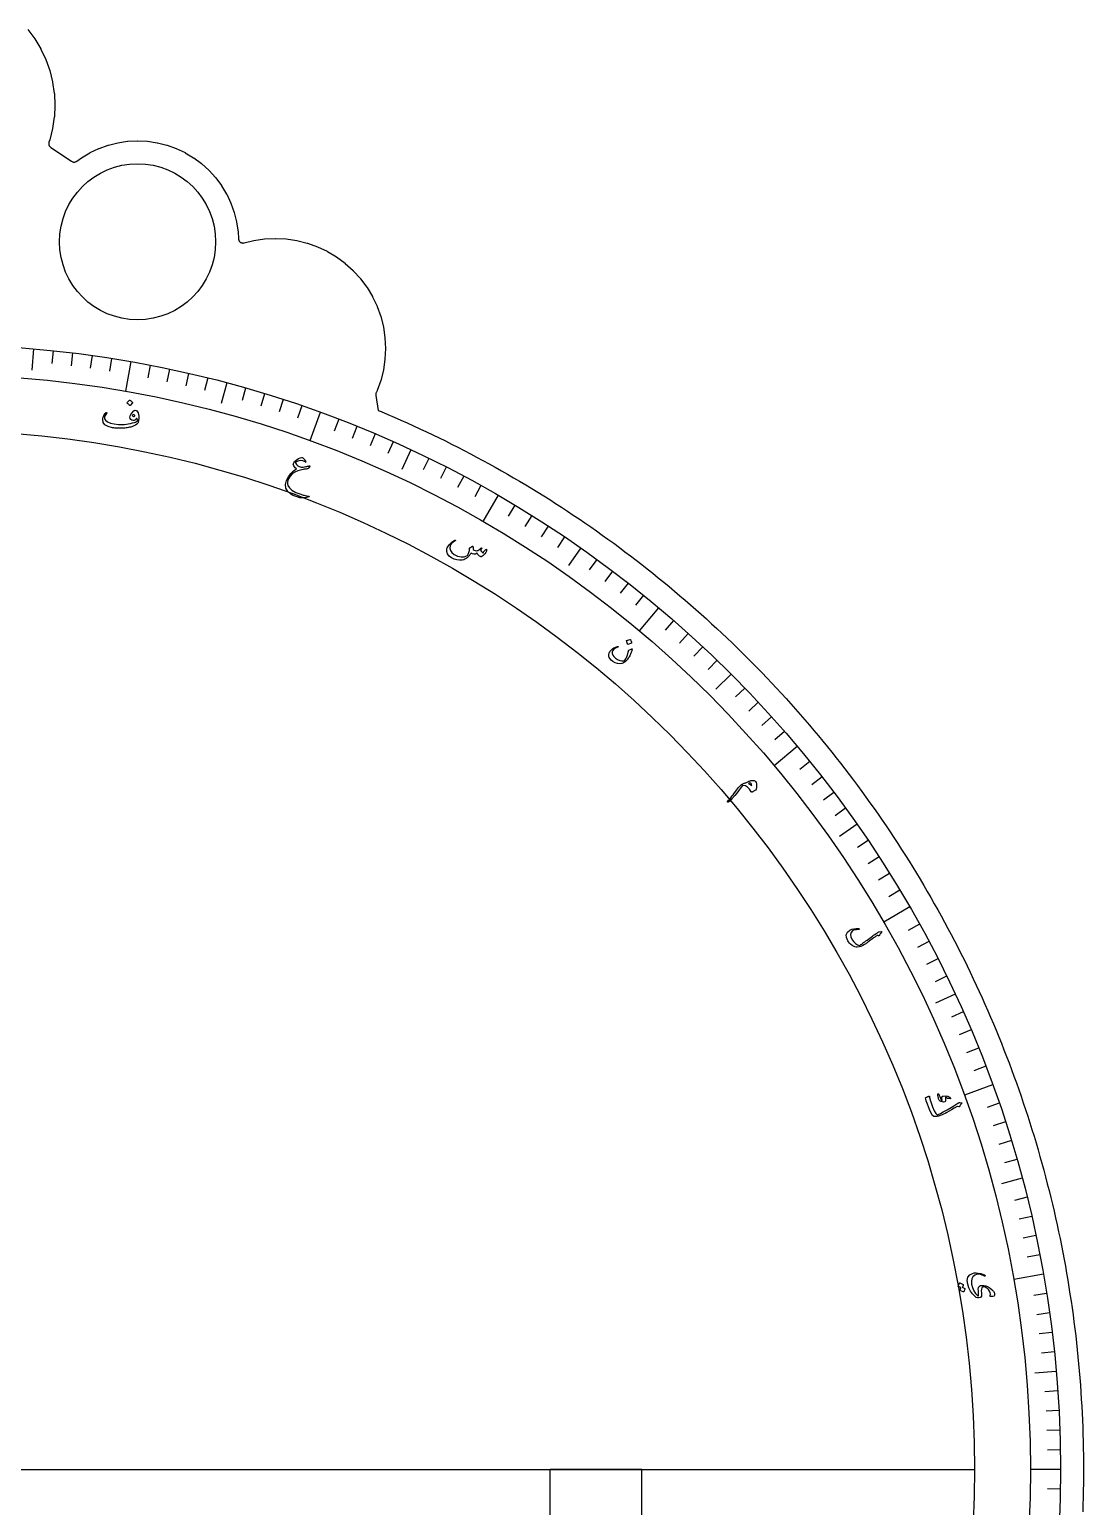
# Model space of a CAD drawing. Header units: millimetres. Extents: x -75 to 75, y -75 to 97.
# Drawn here: x 6.1 to 75, y -2.4 to 94.1 of the extents above; entities that cross this region are included whole.
import ezdxf

# ---------------------------------------------------------------- set-up
doc = ezdxf.new("R2010")
doc.units = ezdxf.units.MM
for name, color, linetype in [('CUT_INNER', 6, 'Continuous'), ('CUT_OUTER', 1, 'Continuous'), ('ENGRAVE', 7, 'Continuous'), ('ENGRAVE_FINE', 8, 'Continuous'), ('TEXT', 5, 'Continuous')]:
    doc.layers.add(name, color=color, linetype=linetype)

msp = doc.modelspace()

# ---------------------------------------------------------------- linework, layer by layer
at = {"layer": 'CUT_INNER'}
msp.add_circle((13.2, 80.2136), 5.1, dxfattribs=at)
at = {"layer": 'CUT_OUTER'}
msp.add_lwpolyline([(6.0339, 94.081), (6.4811, 93.478), (6.4892, 93.4658), (6.8752, 92.8218), (6.8821, 92.8089), (7.2031, 92.1302), (7.2087, 92.1166), (7.4617, 91.4098), (7.4659, 91.3957), (7.6483, 90.6675), (7.6512, 90.6531), (7.7614, 89.9105), (7.7628, 89.8958), (7.7996, 89.146), (7.7996, 89.1313), (7.7628, 88.3815), (7.7614, 88.3668), (7.6512, 87.6242), (7.6483, 87.6098), (7.4659, 86.8816), (7.4617, 86.8675), (7.4102, 86.7236), (7.4019, 86.6964), (7.3962, 86.6685), (7.3932, 86.6401), (7.3928, 86.6116), (7.3952, 86.5832), (7.4003, 86.5552), (7.408, 86.5278), (7.4183, 86.5012), (7.4311, 86.4757), (7.4462, 86.4516), (7.4635, 86.4289), (7.4829, 86.4081), (7.5042, 86.3891), (7.5272, 86.3723), (8.8908, 85.4708), (8.9171, 85.4553), (8.9449, 85.4425), (8.9738, 85.4326), (9.0035, 85.4258), (9.0338, 85.4219), (9.0643, 85.4212), (9.0948, 85.4236), (9.1249, 85.429), (9.1542, 85.4375), (9.1825, 85.4489), (9.2095, 85.4632), (9.235, 85.4801), (9.5273, 85.6969), (9.5396, 85.7051), (10.0825, 86.0305), (10.0954, 86.0375), (10.6676, 86.3081), (10.6812, 86.3137), (11.2772, 86.527), (11.2913, 86.5312), (11.9053, 86.685), (11.9197, 86.6879), (12.5458, 86.7808), (12.5604, 86.7822), (13.1926, 86.8133), (13.2074, 86.8133), (13.8396, 86.7822), (13.8542, 86.7808), (14.4803, 86.6879), (14.4947, 86.685), (15.1087, 86.5312), (15.1228, 86.527), (15.7188, 86.3137), (15.7324, 86.3081), (16.3046, 86.0375), (16.3175, 86.0305), (16.8604, 85.7051), (16.8727, 85.6969), (17.3811, 85.3199), (17.3925, 85.3106), (17.8614, 84.8855), (17.8719, 84.8751), (18.2969, 84.4061), (18.3063, 84.3947), (18.6833, 83.8863), (18.6915, 83.8741), (19.0169, 83.3312), (19.0238, 83.3182), (19.2945, 82.746), (19.3001, 82.7324), (19.5133, 82.1364), (19.5176, 82.1224), (19.6714, 81.5084), (19.6743, 81.4939), (19.7671, 80.8678), (19.7686, 80.8532), (19.79, 80.4181), (19.7928, 80.3888), (19.7986, 80.3599), (19.8071, 80.3317), (19.8184, 80.3045), (19.8323, 80.2785), (19.8486, 80.2541), (19.8673, 80.2313), (19.8881, 80.2105), (19.9109, 80.1918), (19.9354, 80.1755), (19.9613, 80.1616), (19.9885, 80.1503), (20.0167, 80.1418), (20.0456, 80.136), (20.0749, 80.1331), (20.1043, 80.1331), (20.1336, 80.136), (20.1625, 80.1418), (20.7882, 80.2985), (20.8026, 80.3014), (21.487, 80.4029), (21.5016, 80.4043), (22.1926, 80.4383), (22.2074, 80.4383), (22.8984, 80.4043), (22.913, 80.4029), (23.5974, 80.3014), (23.6118, 80.2985), (24.2829, 80.1304), (24.297, 80.1261), (24.9484, 79.893), (24.962, 79.8874), (25.5874, 79.5916), (25.6004, 79.5847), (26.1938, 79.229), (26.206, 79.2208), (26.7617, 78.8087), (26.7731, 78.7994), (27.2857, 78.3348), (27.2961, 78.3243), (27.7607, 77.8117), (27.7701, 77.8004), (28.1822, 77.2447), (28.1904, 77.2324), (28.546, 76.639), (28.553, 76.626), (28.8488, 76.0006), (28.8544, 75.987), (29.0875, 75.3356), (29.0918, 75.3215), (29.2599, 74.6504), (29.2627, 74.636), (29.3642, 73.9516), (29.3657, 73.937), (29.3996, 73.246), (29.3996, 73.2313), (29.3657, 72.5403), (29.3642, 72.5256), (29.2627, 71.8413), (29.2599, 71.8268), (29.0918, 71.1557), (29.0875, 71.1417), (28.8544, 70.4902), (28.8488, 70.4767), (28.7866, 70.3451), (28.775, 70.3171), (28.7663, 70.288), (28.7606, 70.2582), (28.758, 70.228), (28.7584, 70.1977), (28.7619, 70.1675), (28.9234, 69.1981), (29.1259, 69.1136), (29.5494, 68.9335), (29.9718, 68.7509), (30.3931, 68.5657), (30.8132, 68.378), (31.2322, 68.1876), (31.65, 67.9947), (32.0666, 67.7992), (32.482, 67.6012), (32.8962, 67.4006), (33.3092, 67.1975), (33.7208, 66.9918), (34.1313, 66.7837), (34.5404, 66.573), (34.9482, 66.3598), (35.3548, 66.1441), (35.7599, 65.9259), (36.1638, 65.7053), (36.5663, 65.4821), (36.9674, 65.2565), (37.3671, 65.0285), (37.7654, 64.798), (38.1623, 64.565), (38.5577, 64.3296), (38.9517, 64.0918), (39.3442, 63.8516), (39.7353, 63.609), (40.1248, 63.364), (40.5129, 63.1166), (40.8994, 62.8669), (41.2843, 62.6147), (41.6678, 62.3602), (42.0496, 62.1034), (42.4299, 61.8442), (42.8086, 61.5827), (43.1856, 61.3189), (43.561, 61.0527), (43.9348, 60.7843), (44.307, 60.5136), (44.6774, 60.2406), (45.0462, 59.9653), (45.4133, 59.6878), (45.7787, 59.408), (46.1424, 59.126), (46.5043, 58.8417), (46.8645, 58.5553), (47.2229, 58.2666), (47.5795, 57.9758), (47.9343, 57.6828), (48.2874, 57.3875), (48.6386, 57.0902), (48.988, 56.7907), (49.3355, 56.489), (49.6812, 56.1852), (50.025, 55.8793), (50.3669, 55.5713), (50.707, 55.2612), (51.0451, 54.9491), (51.3813, 54.6348), (51.7155, 54.3185), (52.0479, 54.0002), (52.3782, 53.6798), (52.7066, 53.3574), (53.033, 53.033), (53.3574, 52.7066), (53.6798, 52.3782), (54.0002, 52.0479), (54.3185, 51.7155), (54.6348, 51.3813), (54.9491, 51.0451), (55.2612, 50.707), (55.5713, 50.3669), (55.8793, 50.025), (56.1852, 49.6812), (56.489, 49.3355), (56.7907, 48.988), (57.0902, 48.6386), (57.3875, 48.2874), (57.6828, 47.9343), (57.9758, 47.5795), (58.2666, 47.2229), (58.5553, 46.8645), (58.8417, 46.5043), (59.126, 46.1424), (59.408, 45.7787), (59.6878, 45.4133), (59.9653, 45.0462), (60.2406, 44.6774), (60.5136, 44.307), (60.7843, 43.9348), (61.0527, 43.561), (61.3189, 43.1856), (61.5827, 42.8086), (61.8442, 42.4299), (62.1034, 42.0496), (62.3602, 41.6678), (62.6147, 41.2843), (62.8669, 40.8994), (63.1166, 40.5129), (63.364, 40.1248), (63.609, 39.7353), (63.8516, 39.3442), (64.0918, 38.9517), (64.3296, 38.5577), (64.565, 38.1623), (64.798, 37.7654), (65.0285, 37.3671), (65.2565, 36.9674), (65.4821, 36.5663), (65.7053, 36.1638), (65.9259, 35.7599), (66.1441, 35.3548), (66.3598, 34.9482), (66.573, 34.5404), (66.7837, 34.1313), (66.9918, 33.7208), (67.1975, 33.3092), (67.4006, 32.8962), (67.6012, 32.482), (67.7992, 32.0666), (67.9947, 31.65), (68.1876, 31.2322), (68.378, 30.8132), (68.5657, 30.3931), (68.7509, 29.9718), (68.9335, 29.5494), (69.1136, 29.1259), (69.291, 28.7013), (69.4658, 28.2756), (69.638, 27.8488), (69.8075, 27.421), (69.9745, 26.9921), (70.1388, 26.5623), (70.3004, 26.1314), (70.4594, 25.6996), (70.6158, 25.2667), (70.7695, 24.833), (70.9205, 24.3983), (71.0689, 23.9627), (71.2146, 23.5261), (71.3576, 23.0887), (71.498, 22.6504), (71.6356, 22.2113), (71.7705, 21.7714), (71.9028, 21.3306), (72.0323, 20.889), (72.1591, 20.4466), (72.2832, 20.0035), (72.4046, 19.5596), (72.5232, 19.1149), (72.6392, 18.6696), (72.7523, 18.2235), (72.8628, 17.7768), (72.9705, 17.3294), (73.0755, 16.8813), (73.1777, 16.4326), (73.2771, 15.9833), (73.3738, 15.5334), (73.4677, 15.0828), (73.5589, 14.6318), (73.6473, 14.1801), (73.7329, 13.728), (73.8158, 13.2753), (73.8958, 12.8221), (73.9731, 12.3685), (74.0476, 11.9144), (74.1193, 11.4598), (74.1882, 11.0048), (74.2544, 10.5494), (74.3177, 10.0936), (74.3782, 9.6374), (74.436, 9.1808), (74.4909, 8.7239), (74.543, 8.2667), (74.5923, 7.8091), (74.6389, 7.3513), (74.6826, 6.8932), (74.7234, 6.4348), (74.7615, 5.9762), (74.7968, 5.5173), (74.8292, 5.0583), (74.8589, 4.5991), (74.8857, 4.1396), (74.9097, 3.6801), (74.9308, 3.2204), (74.9492, 2.7605), (74.9647, 2.3006), (74.9774, 1.8406), (74.9873, 1.3805), (74.9944, 0.9204), (74.9986, 0.4602), (75, 0), (74.9986, -0.4602), (74.9944, -0.9204), (74.9873, -1.3805), (74.9774, -1.8406), (74.9647, -2.3006), (74.9492, -2.7605)], dxfattribs=at)
at = {"layer": 'ENGRAVE'}
for points in [[(6.4059, 73.2203), (6.2834, 71.8194)], [(12.7631, 72.3834), (12.4213, 70.4445)], [(19.0232, 70.9955), (18.6592, 69.6372)], [(25.1385, 69.0674), (24.4651, 67.2174)], [(31.0624, 66.6136), (30.4681, 65.3391)], [(36.75, 63.6529), (35.7656, 61.9479)], [(42.1579, 60.2077), (41.3513, 59.0557)], [(47.2449, 56.3043), (45.9794, 54.7961)], [(51.9723, 51.9723), (50.978, 50.978)], [(56.3043, 47.2449), (54.7961, 45.9794)], [(60.2077, 42.1579), (59.0557, 41.3513)], [(63.6529, 36.75), (61.9479, 35.7656)], [(66.6136, 31.0624), (65.3391, 30.4681)], [(69.0674, 25.1385), (67.2174, 24.4651)], [(70.9955, 19.0232), (69.6372, 18.6592)], [(72.3834, 12.7631), (70.4445, 12.4213)], [(73.2203, 6.4059), (71.8194, 6.2834)], [(-67.875, 0), (67.875, 0)], [(-46.155, 0), (-46.155, -46.155), (46.155, -46.155), (46.155, 0)], [(-40.1549, 0), (-40.1549, -40.1549), (40.1549, -40.1549), (40.1549, 0)], [(46.155, 0), (40.1549, 0)], [(73.5, 0), (71.5312, 0)]]:
    msp.add_lwpolyline(points, dxfattribs=at)
for radius in [73.5, 73.5, 71.5312, 67.875, 67.875]:
    msp.add_circle((0, 0), radius, dxfattribs=at)
at = {"layer": 'ENGRAVE_FINE'}
for points in [[(7.6828, 73.0974), (7.5946, 72.2582)], [(8.9574, 72.9521), (8.8546, 72.1147)], [(10.2292, 72.7847), (10.1118, 71.9492)], [(11.4979, 72.5951), (11.3659, 71.7617)], [(14.0245, 72.1496), (13.8635, 71.3214)], [(15.2815, 71.8938), (15.1061, 71.0685)], [(16.5339, 71.6162), (16.3441, 70.7941)], [(17.7813, 71.3167), (17.5771, 70.498)], [(20.2593, 70.6527), (20.0268, 69.8417)], [(21.4893, 70.2884), (21.2426, 69.4815)], [(22.7127, 69.9027), (22.452, 69.1002)], [(23.9293, 69.4956), (23.6546, 68.6978)], [(26.34, 68.6182), (26.0377, 67.8305)], [(27.5336, 68.148), (27.2175, 67.3657)], [(28.7187, 67.6571), (28.3891, 66.8804)], [(29.8951, 67.1456), (29.552, 66.3748)], [(32.2203, 66.0614), (31.8504, 65.303)], [(33.3683, 65.489), (32.9852, 64.7372)], [(34.5062, 64.8966), (34.11, 64.1517)], [(35.6335, 64.2845), (35.2244, 63.5466)], [(37.8553, 63.0018), (37.4207, 62.2786)], [(38.9491, 62.3315), (38.5019, 61.616)], [(40.031, 61.6423), (39.5714, 60.9347)], [(41.1007, 60.9343), (40.6289, 60.2348)], [(43.2022, 59.4627), (42.7063, 58.7801)], [(44.2334, 58.6997), (43.7256, 58.0259)], [(45.2511, 57.9188), (44.7317, 57.2539)], [(46.255, 57.1202), (45.7241, 56.4645)], [(48.2203, 55.4712), (47.6668, 54.8344)], [(49.1811, 54.6211), (48.6165, 53.9941)], [(50.1269, 53.7545), (49.5514, 53.1374)], [(51.0574, 52.8715), (50.4713, 52.2645)], [(52.8715, 51.0574), (52.2645, 50.4713)], [(53.7545, 50.1269), (53.1374, 49.5514)], [(54.6211, 49.1811), (53.9941, 48.6165)], [(55.4712, 48.2203), (54.8344, 47.6668)], [(57.1202, 46.255), (56.4645, 45.7241)], [(57.9188, 45.2511), (57.2539, 44.7317)], [(58.6997, 44.2334), (58.0259, 43.7256)], [(59.4627, 43.2022), (58.7801, 42.7063)], [(60.9343, 41.1007), (60.2348, 40.6289)], [(61.6423, 40.031), (60.9347, 39.5714)], [(62.3315, 38.9491), (61.616, 38.5019)], [(63.0018, 37.8553), (62.2786, 37.4207)], [(64.2845, 35.6335), (63.5466, 35.2244)], [(64.8966, 34.5062), (64.1517, 34.11)], [(65.489, 33.3683), (64.7372, 32.9852)], [(66.0614, 32.2203), (65.303, 31.8504)], [(67.1456, 29.8951), (66.3748, 29.552)], [(67.6571, 28.7187), (66.8804, 28.3891)], [(68.148, 27.5336), (67.3657, 27.2175)], [(68.6182, 26.34), (67.8305, 26.0377)], [(69.4956, 23.9293), (68.6978, 23.6546)], [(69.9027, 22.7127), (69.1002, 22.452)], [(70.2884, 21.4893), (69.4815, 21.2426)], [(70.6527, 20.2593), (69.8417, 20.0268)], [(71.3167, 17.7813), (70.498, 17.5771)], [(71.6162, 16.5339), (70.7941, 16.3441)], [(71.8938, 15.2815), (71.0685, 15.1061)], [(72.1496, 14.0245), (71.3214, 13.8635)], [(72.5951, 11.4979), (71.7617, 11.3659)], [(72.7847, 10.2292), (71.9492, 10.1118)], [(72.9521, 8.9574), (72.1147, 8.8546)], [(73.0974, 7.6828), (72.2582, 7.5946)], [(73.321, 5.1271), (72.4793, 5.0682)], [(73.3993, 3.8467), (72.5567, 3.8025)], [(73.4552, 2.5651), (72.612, 2.5357)], [(73.4888, 1.2828), (72.6452, 1.268)], [(73.4888, -1.2828), (72.6452, -1.268)]]:
    msp.add_lwpolyline(points, dxfattribs=at)
at = {"layer": 'TEXT'}
for points in [[(12.6769, 69.8632), (12.6809, 69.866), (12.686, 69.8671), (12.6922, 69.8666), (12.6996, 69.8646), (12.7487, 69.834), (12.7938, 69.7992), (12.8349, 69.7603), (12.8721, 69.7173), (12.8754, 69.7112), (12.8762, 69.7055), (12.8748, 69.7003), (12.8709, 69.6955), (12.7062, 69.5164), (12.7006, 69.5124), (12.6943, 69.5123), (12.6873, 69.5162), (12.6796, 69.524), (12.673, 69.5307), (12.6624, 69.5409), (12.648, 69.5545), (12.6295, 69.5716), (12.6069, 69.5923), (12.5796, 69.6165), (12.5477, 69.6443), (12.5111, 69.6756), (12.5064, 69.6806), (12.5044, 69.6851), (12.5051, 69.6891), (12.5085, 69.6926)], [(13.0508, 69.2043), (13.1052, 69.198), (13.1548, 69.1674), (13.1992, 69.1126), (13.2387, 69.0335), (13.2683, 68.9347), (13.2833, 68.8207), (13.2839, 68.6915), (13.27, 68.5473), (13.2616, 68.4956), (13.2489, 68.4486), (13.2318, 68.4061), (13.2105, 68.3683), (13.1474, 68.2969), (13.0618, 68.2334), (12.9539, 68.178), (12.8235, 68.1304), (12.7514, 68.1105), (12.6774, 68.0927), (12.6017, 68.077), (12.5243, 68.0635), (12.4449, 68.0521), (12.3633, 68.043), (12.2797, 68.036), (12.1939, 68.0312), (12.1082, 68.0284), (12.0248, 68.0273), (11.9435, 68.0279), (11.8645, 68.0303), (11.7875, 68.0347), (11.7125, 68.0412), (11.6393, 68.0499), (11.5681, 68.0607), (11.2759, 68.1346), (11.0707, 68.2484), (10.9524, 68.4028), (10.9212, 68.5983), (10.9263, 68.6418), (10.9366, 68.6905), (10.9522, 68.7446), (10.9732, 68.8041), (11.0022, 68.8684), (11.038, 68.9295), (11.0805, 68.9876), (11.1298, 69.0424), (11.1369, 69.0485), (11.1446, 69.0524), (11.153, 69.0541), (11.162, 69.0537), (11.1704, 69.0511), (11.1767, 69.0465), (11.181, 69.0398), (11.1832, 69.031), (11.1834, 69.0217), (11.1817, 69.0134), (11.1781, 69.0061), (11.1726, 68.9998), (11.0772, 68.8694), (11.0336, 68.7519), (11.0415, 68.6473), (11.1007, 68.5558), (11.2461, 68.4466), (11.437, 68.3645), (11.6735, 68.309), (11.9559, 68.2798), (12.0815, 68.2759), (12.2083, 68.2778), (12.3364, 68.2854), (12.4658, 68.2987), (12.5964, 68.3178), (12.7281, 68.3427), (12.8609, 68.3733), (12.9948, 68.4097), (13.0672, 68.4347), (13.1243, 68.4657), (13.1659, 68.5027), (13.1922, 68.5457), (13.189, 68.5795), (13.1799, 68.6116), (13.165, 68.642), (13.1442, 68.6708), (13.1414, 68.6726), (13.1374, 68.6714), (13.1321, 68.6675), (13.1256, 68.6606), (13.0754, 68.6064), (13.0235, 68.5683), (12.9699, 68.5464), (12.9146, 68.5407), (12.8185, 68.5573), (12.7499, 68.5991), (12.7088, 68.6659), (12.695, 68.758), (12.7096, 68.8344), (12.7525, 68.9231), (12.8239, 69.024), (12.9238, 69.1372), (12.9538, 69.1642), (12.9849, 69.1843), (13.0173, 69.1977), (13.0508, 69.2043)], [(13.0095, 68.8233), (13.0216, 68.8334), (13.0267, 68.8449), (13.0248, 68.8577), (13.0158, 68.8718), (12.9757, 68.9093), (12.9367, 68.9239), (12.899, 68.9155), (12.8626, 68.884), (12.8566, 68.8734), (12.8539, 68.8636), (12.8545, 68.8545), (12.8583, 68.8462), (12.8914, 68.8156), (12.9276, 68.8015), (12.967, 68.8041), (13.0095, 68.8233)], [(23.9083, 66.112), (23.9527, 66.1082), (23.9964, 66.0916), (24.0394, 66.0623), (24.0818, 66.0202), (24.1022, 65.9953), (24.1203, 65.9711), (24.1364, 65.9475), (24.1502, 65.9245), (24.162, 65.9022), (24.1718, 65.8809), (24.1795, 65.8605), (24.1851, 65.841), (24.1872, 65.8232), (24.1807, 65.8151), (24.1658, 65.8167), (24.1425, 65.8278), (23.9927, 65.894), (23.8384, 65.9125), (23.6797, 65.8833), (23.517, 65.8064), (23.5109, 65.7997), (23.5081, 65.7916), (23.5088, 65.7818), (23.5129, 65.7704), (23.5813, 65.6671), (23.6656, 65.5846), (23.766, 65.5227), (23.8824, 65.4814), (23.9048, 65.4779), (23.9353, 65.478), (23.974, 65.4815), (24.0209, 65.4885), (24.1079, 65.5056), (24.1848, 65.5206), (24.2516, 65.5334), (24.3082, 65.5442), (24.3547, 65.553), (24.391, 65.5597), (24.4171, 65.5645), (24.433, 65.5672), (24.4539, 65.5661), (24.462, 65.5571), (24.4573, 65.5403), (24.4399, 65.5155), (24.3855, 65.4537), (24.3414, 65.409), (24.3078, 65.3814), (24.2845, 65.371), (24.2228, 65.3656), (24.1567, 65.3573), (24.0861, 65.346), (24.0111, 65.3319), (23.9317, 65.3147), (23.8478, 65.2947), (23.7595, 65.2716), (23.6669, 65.2455), (23.4722, 65.1677), (23.3053, 65.054), (23.1663, 64.9046), (23.0548, 64.7198), (23.0143, 64.612), (22.9953, 64.5051), (22.9979, 64.3992), (23.0218, 64.2942), (23.1166, 64.131), (23.2878, 63.9807), (23.5353, 63.8428), (23.8592, 63.7163), (23.9108, 63.7006), (23.9666, 63.6846), (24.0268, 63.6685), (24.0914, 63.652), (24.1602, 63.6356), (24.2331, 63.6192), (24.3103, 63.603), (24.3915, 63.587), (24.4052, 63.5833), (24.4147, 63.5788), (24.4199, 63.5734), (24.4208, 63.567), (24.3988, 63.5461), (24.3348, 63.526), (24.229, 63.5066), (24.0815, 63.4877), (23.9934, 63.48), (23.9181, 63.4778), (23.8555, 63.4813), (23.8057, 63.4904), (23.6269, 63.542), (23.4683, 63.5985), (23.3299, 63.6602), (23.2117, 63.7272), (23.0066, 63.9044), (22.8911, 64.11), (22.8655, 64.3448), (22.9302, 64.6088), (23.054, 64.8662), (23.2041, 65.0787), (23.3809, 65.2459), (23.5844, 65.3676), (23.5072, 65.4418), (23.4473, 65.5104), (23.4047, 65.5735), (23.3794, 65.631), (23.3746, 65.6524), (23.3739, 65.674), (23.3772, 65.696), (23.3846, 65.7184), (23.4146, 65.7749), (23.4484, 65.8265), (23.4858, 65.8733), (23.5269, 65.915), (23.6244, 65.9938), (23.7206, 66.0529), (23.8152, 66.0923), (23.9083, 66.112)], [(35.9549, 60.1094), (35.9651, 60.1172), (35.9747, 60.1213), (35.9837, 60.1218), (35.9922, 60.1187), (36.0013, 60.1116), (36.0076, 60.1032), (36.011, 60.0932), (36.0115, 60.0818), (36.0074, 60.0448), (35.9953, 60.0031), (35.9752, 59.9567), (35.9471, 59.9056), (35.893, 59.8271), (35.8312, 59.7587), (35.7617, 59.7004), (35.6846, 59.6523), (35.6624, 59.6428), (35.6413, 59.6379), (35.6213, 59.6374), (35.6024, 59.6414), (35.5434, 59.6716), (35.4882, 59.7181), (35.4367, 59.7807), (35.3888, 59.8597), (35.282, 59.8136), (35.1806, 59.8008), (35.0844, 59.8214), (34.9933, 59.8753), (34.9614, 59.8277), (34.9294, 59.7828), (34.8972, 59.7405), (34.8648, 59.7009), (34.832, 59.6636), (34.7987, 59.6284), (34.7649, 59.5953), (34.7306, 59.5643), (34.6624, 59.5119), (34.5875, 59.4705), (34.5059, 59.4399), (34.4175, 59.4203), (34.2303, 59.4072), (34.0511, 59.425), (33.8795, 59.4739), (33.7154, 59.5538), (33.5507, 59.6792), (33.4453, 59.8231), (33.3994, 59.9859), (33.413, 60.1677), (33.4328, 60.2248), (33.4655, 60.2872), (33.5112, 60.3549), (33.5697, 60.4277), (33.641, 60.5036), (33.7234, 60.5779), (33.8171, 60.6506), (33.922, 60.7216), (33.9295, 60.7255), (33.9368, 60.7273), (33.9441, 60.7267), (33.9512, 60.7239), (33.9575, 60.7195), (33.9623, 60.7145), (33.9655, 60.7089), (33.9672, 60.7025), (33.9665, 60.6949), (33.9638, 60.6881), (33.9592, 60.6819), (33.9527, 60.6765), (33.816, 60.5804), (33.7151, 60.4949), (33.6496, 60.4203), (33.6195, 60.3566), (33.6033, 60.1882), (33.6414, 60.0379), (33.7337, 59.9054), (33.8802, 59.7906), (34.1121, 59.6777), (34.3341, 59.6265), (34.5466, 59.6371), (34.75, 59.7098), (34.8043, 59.804), (34.8467, 59.9121), (34.8772, 60.0343), (34.8958, 60.1703), (34.8965, 60.1848), (34.8992, 60.1965), (34.9039, 60.2056), (34.9105, 60.2119), (34.9383, 60.2308), (34.9645, 60.2483), (34.9893, 60.2646), (35.0125, 60.2796), (35.0341, 60.293), (35.0538, 60.3046), (35.0716, 60.3143), (35.0876, 60.3222), (35.0956, 60.3248), (35.102, 60.324), (35.1068, 60.3198), (35.1101, 60.3122), (35.1111, 60.3073), (35.1123, 60.2999), (35.1137, 60.2901), (35.1152, 60.2779), (35.1166, 60.2634), (35.1175, 60.2467), (35.118, 60.228), (35.1181, 60.2072), (35.1191, 60.1666), (35.122, 60.1359), (35.1267, 60.1151), (35.1333, 60.1042), (35.1912, 60.0635), (35.2581, 60.0382), (35.3341, 60.0282), (35.4192, 60.0337), (35.4574, 60.0481), (35.5058, 60.0801), (35.5642, 60.1298), (35.6327, 60.1971), (35.6392, 60.2035), (35.6468, 60.2076), (35.6555, 60.2096), (35.6652, 60.2093), (35.6737, 60.2079), (35.6808, 60.2048), (35.6866, 60.2002), (35.691, 60.194), (35.6913, 60.1742), (35.6784, 60.1448), (35.6524, 60.1059), (35.6132, 60.0575), (35.6433, 60.0006), (35.6824, 59.9517), (35.7306, 59.9108), (35.7878, 59.8778), (35.7973, 59.8953), (35.8033, 59.9104), (35.806, 59.9232), (35.8054, 59.9336), (35.8037, 59.9441), (35.8044, 59.9532), (35.8074, 59.9609), (35.8127, 59.9671)], [(45.3827, 54.2265), (45.3876, 54.2268), (45.3926, 54.2253), (45.3977, 54.2219), (45.4031, 54.2165), (45.4304, 54.1657), (45.4523, 54.1133), (45.4687, 54.0593), (45.4796, 54.0036), (45.4794, 53.9967), (45.4773, 53.9914), (45.4734, 53.9876), (45.4677, 53.9853), (45.2364, 53.9107), (45.2296, 53.91), (45.2241, 53.9131), (45.22, 53.9199), (45.2172, 53.9304), (45.2147, 53.9395), (45.2106, 53.9535), (45.2049, 53.9725), (45.1974, 53.9964), (45.188, 54.0255), (45.1763, 54.06), (45.1624, 54.0998), (45.1463, 54.145), (45.1447, 54.1517), (45.1452, 54.1566), (45.1478, 54.1597), (45.1525, 54.161)], [(45.5092, 53.5882), (45.4971, 53.5385), (45.4831, 53.4877), (45.4673, 53.4359), (45.4495, 53.3829), (45.4295, 53.3288), (45.4066, 53.2735), (45.3809, 53.2171), (45.3523, 53.1595), (45.3223, 53.1036), (45.2902, 53.0501), (45.2561, 52.9989), (45.22, 52.9501), (45.1818, 52.9035), (45.1414, 52.8591), (45.0988, 52.8168), (45.054, 52.7765), (45.0033, 52.7374), (44.9521, 52.7049), (44.9004, 52.6791), (44.8482, 52.66), (44.7061, 52.6361), (44.5588, 52.6506), (44.406, 52.7036), (44.2476, 52.7949), (44.1458, 52.8759), (44.0693, 52.9623), (44.0183, 53.0543), (43.9927, 53.1518), (43.9933, 53.2493), (44.0168, 53.3446), (44.0631, 53.4376), (44.1325, 53.5284), (44.2213, 53.6119), (44.3204, 53.6807), (44.43, 53.7347), (44.55, 53.7739), (44.566, 53.7765), (44.5783, 53.7751), (44.5869, 53.7697), (44.5918, 53.7604), (44.5933, 53.7481), (44.5877, 53.7374), (44.575, 53.7281), (44.5551, 53.7204), (44.4176, 53.6599), (44.3149, 53.5878), (44.2466, 53.5042), (44.2128, 53.4093), (44.2129, 53.3107), (44.2466, 53.2123), (44.3139, 53.1139), (44.4148, 53.0154), (44.5557, 52.9189), (44.7004, 52.8556), (44.8491, 52.8252), (45.002, 52.828), (45.0061, 52.8292), (45.0107, 52.8321), (45.016, 52.8367), (45.0219, 52.8431), (45.063, 52.8973), (45.1033, 52.9668), (45.1428, 53.0517), (45.1815, 53.1519), (45.1993, 53.2038), (45.2153, 53.2526), (45.2295, 53.2982), (45.2418, 53.3407), (45.2522, 53.38), (45.2602, 53.4161), (45.266, 53.4491), (45.2695, 53.4788), (45.272, 53.4938), (45.2763, 53.5059), (45.2827, 53.5149), (45.291, 53.521), (45.4832, 53.621), (45.4966, 53.6249), (45.5054, 53.6208), (45.5096, 53.6085), (45.5092, 53.5882)], [(52.9508, 44.8616), (52.9886, 44.8839), (53.027, 44.9052), (53.0661, 44.9256), (53.1058, 44.9449), (53.1461, 44.9626), (53.1869, 44.9784), (53.2283, 44.9923), (53.2704, 45.0041), (53.3512, 45.0199), (53.4208, 45.0243), (53.4791, 45.0174), (53.5261, 44.9991), (53.5785, 44.955), (53.6156, 44.8893), (53.6376, 44.802), (53.6443, 44.6933), (53.6438, 44.6616), (53.6424, 44.6299), (53.64, 44.5983), (53.6367, 44.5668), (53.6325, 44.5353), (53.6275, 44.5036), (53.6218, 44.4718), (53.6154, 44.4398), (53.6107, 44.4223), (53.6042, 44.4076), (53.5958, 44.3958), (53.5854, 44.3868), (53.537, 44.3585), (53.4936, 44.3336), (53.4552, 44.3118), (53.4218, 44.2933), (53.3939, 44.2783), (53.3719, 44.2669), (53.356, 44.2592), (53.3461, 44.2551), (53.3314, 44.2532), (53.3188, 44.2562), (53.3084, 44.264), (53.3001, 44.2766), (53.1889, 44.4561), (53.0589, 44.5843), (52.9106, 44.6611), (52.7441, 44.6864), (52.728, 44.6844), (52.7143, 44.6797), (52.703, 44.6721), (52.694, 44.6616), (52.5853, 44.5075), (52.4695, 44.3503), (52.3464, 44.1899), (52.2162, 44.0265), (52.0351, 43.8135), (51.8954, 43.6713), (51.7973, 43.5995), (51.7409, 43.5981), (51.7343, 43.6113), (51.7368, 43.6282), (51.7484, 43.6491), (51.7693, 43.6738), (51.8159, 43.7215), (51.863, 43.7728), (51.9107, 43.8275), (51.959, 43.8859), (52.008, 43.9474), (52.0576, 44.0117), (52.1079, 44.0788), (52.159, 44.1488), (52.3301, 44.3836), (52.4711, 44.5632), (52.5822, 44.6873), (52.6637, 44.7559), (52.7065, 44.7822), (52.7474, 44.8045), (52.7866, 44.8228), (52.824, 44.8372), (52.8593, 44.8481), (52.8923, 44.8557), (52.9228, 44.8602), (52.9508, 44.8616)], [(53.1182, 44.8189), (53.1423, 44.8064), (53.1667, 44.7924), (53.1912, 44.7768), (53.216, 44.7596), (53.2409, 44.7409), (53.2657, 44.7209), (53.2906, 44.6996), (53.3155, 44.6769), (53.3127, 44.7358), (53.3044, 44.7817), (53.2907, 44.8147), (53.2715, 44.8346), (53.238, 44.8494), (53.2013, 44.8517), (53.1614, 44.8415), (53.1182, 44.8189)], [(61.7747, 35.1493), (61.7843, 35.1492), (61.7925, 35.1467), (61.7994, 35.1419), (61.8048, 35.1346), (61.808, 35.1261), (61.8078, 35.1172), (61.8042, 35.108), (61.7973, 35.0985), (61.756, 35.0454), (61.7228, 34.995), (61.6979, 34.9473), (61.6811, 34.9024), (61.6741, 34.8879), (61.6622, 34.8781), (61.6452, 34.8731), (61.6232, 34.8727), (61.6118, 34.874), (61.6008, 34.8751), (61.5903, 34.8761), (61.5803, 34.877), (61.5709, 34.8778), (61.5622, 34.8786), (61.5543, 34.8795), (61.5472, 34.8804), (61.5345, 34.8815), (61.5211, 34.8798), (61.5069, 34.8753), (61.4919, 34.8681), (61.4528, 34.8421), (61.4105, 34.8132), (61.365, 34.7813), (61.3164, 34.7464), (61.2644, 34.7087), (61.2092, 34.6683), (61.1505, 34.6253), (61.0885, 34.5796), (61.0272, 34.533), (60.9693, 34.4898), (60.9148, 34.4498), (60.8636, 34.4132), (60.8158, 34.3796), (60.7712, 34.3488), (60.7299, 34.3209), (60.6918, 34.2958), (60.5764, 34.2264), (60.4599, 34.1733), (60.3426, 34.1362), (60.2243, 34.1152), (60.1472, 34.1162), (60.0641, 34.1381), (59.9749, 34.1808), (59.8796, 34.2442), (59.7876, 34.3192), (59.7098, 34.3944), (59.6461, 34.47), (59.5964, 34.5459), (59.5096, 34.7578), (59.502, 34.9416), (59.574, 35.0979), (59.7258, 35.2265), (59.8577, 35.2906), (60.0004, 35.3303), (60.154, 35.3454), (60.3185, 35.3358), (60.3289, 35.3338), (60.3368, 35.33), (60.3423, 35.3243), (60.3453, 35.3168), (60.3468, 35.3079), (60.3464, 35.3001), (60.3441, 35.2937), (60.3399, 35.2884), (60.3327, 35.2823), (60.3248, 35.278), (60.3162, 35.2757), (60.3068, 35.2754), (60.1707, 35.268), (60.0601, 35.2528), (59.9747, 35.23), (59.9146, 35.1996), (59.8125, 35.0874), (59.7745, 34.9523), (59.8002, 34.7943), (59.8895, 34.613), (59.9974, 34.4654), (60.114, 34.3542), (60.2396, 34.2792), (60.3743, 34.2406), (60.4145, 34.2658), (60.4608, 34.2962), (60.5132, 34.3319), (60.5719, 34.3729), (60.6367, 34.4193), (60.7079, 34.4715), (60.7853, 34.5295), (60.869, 34.5932), (60.9559, 34.6579), (61.0417, 34.7212), (61.1263, 34.7831), (61.2097, 34.8437), (61.2921, 34.9026), (61.3735, 34.9599), (61.454, 35.0154), (61.5334, 35.0692), (61.608, 35.1244), (61.6174, 35.1292), (61.6267, 35.1327), (61.6359, 35.135), (61.6451, 35.136)], [(67.0386, 23.9177), (67.0165, 23.8932), (66.9961, 23.8686), (66.9773, 23.8439), (66.9601, 23.8191), (66.9447, 23.794), (66.9311, 23.7684), (66.9192, 23.7423), (66.9091, 23.7158), (66.9021, 23.7046), (66.8917, 23.6979), (66.8779, 23.696), (66.8606, 23.6986), (66.7673, 23.7183), (66.7574, 23.7199), (66.7492, 23.7207), (66.7428, 23.7206), (66.7381, 23.7196), (66.5462, 23.6034), (66.3721, 23.5001), (66.216, 23.4094), (66.0779, 23.3314), (65.9578, 23.2663), (65.856, 23.2142), (65.7724, 23.175), (65.707, 23.1487), (65.5818, 23.1046), (65.5413, 23.0928), (65.5, 23.0829), (65.4579, 23.0749), (65.4149, 23.0687), (65.371, 23.0645), (65.3262, 23.0625), (65.2805, 23.0626), (65.2338, 23.0648), (65.1462, 23.1199), (65.0452, 23.2736), (64.9302, 23.5256), (64.7999, 23.8758), (64.7632, 23.9866), (64.732, 24.0902), (64.7062, 24.1865), (64.6859, 24.2755), (64.6864, 24.2845), (64.6892, 24.2918), (64.6945, 24.2976), (64.7021, 24.3017), (64.7401, 24.3186), (64.7748, 24.3337), (64.8062, 24.347), (64.8342, 24.3585), (64.8593, 24.3684), (64.8816, 24.3767), (64.9014, 24.3835), (64.9184, 24.3887), (64.9282, 24.3911), (64.9346, 24.3898), (64.9378, 24.3846), (64.9377, 24.3758), (64.942, 24.3099), (64.9573, 24.2288), (64.9836, 24.1323), (65.0209, 24.0205), (65.1421, 23.6902), (65.2514, 23.437), (65.3498, 23.2611), (65.4377, 23.1627), (65.5154, 23.1904), (65.6511, 23.2563), (65.8447, 23.3604), (66.0961, 23.5031), (66.3469, 23.6485), (66.5362, 23.7596), (66.664, 23.8362), (66.7305, 23.8781), (66.7485, 23.8902), (66.7653, 23.9015), (66.7809, 23.9121), (66.7954, 23.9218), (66.8086, 23.9308), (66.8203, 23.9388), (66.8305, 23.946), (66.8392, 23.9522), (66.8588, 23.9644), (66.8788, 23.9723), (66.8993, 23.9759), (66.9202, 23.9754), (67.0348, 23.9605), (67.0428, 23.9587), (67.0487, 23.9559), (67.0525, 23.9519), (67.0541, 23.9467), (67.053, 23.9393), (67.05, 23.932), (67.0452, 23.9248), (67.0386, 23.9177)], [(66.32, 24.2483), (66.3211, 24.2432), (66.3207, 24.2383), (66.3188, 24.2336), (66.3155, 24.229), (66.3118, 24.2266), (66.3077, 24.2247), (66.3029, 24.2234), (66.2976, 24.2225), (66.1429, 24.2274), (66.1269, 24.229), (66.1138, 24.232), (66.1039, 24.2366), (66.0969, 24.2426), (66.076, 24.2717), (66.054, 24.2948), (66.0309, 24.312), (66.0066, 24.3233), (65.9961, 24.3235), (65.9881, 24.315), (65.9824, 24.298), (65.9792, 24.2724), (65.9796, 24.2562), (65.9804, 24.2396), (65.9818, 24.2227), (65.9836, 24.2054), (65.986, 24.1876), (65.989, 24.1691), (65.9926, 24.15), (65.9968, 24.1301), (65.9937, 24.055), (65.9461, 24.014), (65.854, 24.007), (65.7175, 24.0338), (65.6741, 24.0495), (65.6382, 24.0671), (65.6099, 24.0868), (65.5891, 24.1086), (65.5727, 24.1348), (65.5559, 24.1732), (65.5385, 24.2237), (65.5206, 24.2864), (65.512, 24.3186), (65.505, 24.3496), (65.4996, 24.3793), (65.4957, 24.4078), (65.4928, 24.4349), (65.4905, 24.4604), (65.4888, 24.4843), (65.4877, 24.5066), (65.4899, 24.5214), (65.4944, 24.5331), (65.5012, 24.5416), (65.5102, 24.547), (65.5208, 24.5491), (65.5297, 24.547), (65.537, 24.5407), (65.5426, 24.53), (65.5583, 24.4953), (65.5754, 24.4557), (65.594, 24.4112), (65.614, 24.3617), (65.6513, 24.2694), (65.6837, 24.1985), (65.7115, 24.1492), (65.7345, 24.1213), (65.739, 24.1183), (65.7438, 24.1175), (65.7489, 24.119), (65.7542, 24.1227), (65.757, 24.1263), (65.7588, 24.1317), (65.7596, 24.1389), (65.7594, 24.1479), (65.7499, 24.2287), (65.7473, 24.2631), (65.7489, 24.2938), (65.7547, 24.3211), (65.7647, 24.3448), (65.7786, 24.3669), (65.7953, 24.3831), (65.815, 24.3935), (65.8375, 24.398), (65.9984, 24.4043), (66.1325, 24.3814), (66.2397, 24.3294), (66.32, 24.2483)], [(68.91, 11.3524), (68.9246, 11.4441), (68.9096, 11.5412), (68.865, 11.6438), (68.7909, 11.7515), (68.7264, 11.8168), (68.654, 11.8679), (68.5737, 11.9047), (68.4856, 11.9274), (68.4686, 11.9282), (68.4515, 11.9256), (68.4343, 11.9195), (68.4171, 11.91), (68.3674, 11.8577), (68.3366, 11.7794), (68.3246, 11.6749), (68.3313, 11.5443), (68.3391, 11.4156), (68.3298, 11.3197), (68.3036, 11.2566), (68.2607, 11.2263), (68.1636, 11.2078), (68.0735, 11.2125), (67.9906, 11.2405), (67.9148, 11.2917), (67.7461, 11.4656), (67.6104, 11.6576), (67.5075, 11.868), (67.4375, 12.097), (67.4091, 12.3557), (67.4518, 12.5612), (67.5659, 12.7139), (67.7518, 12.8137), (67.8596, 12.8379), (67.9803, 12.8446), (68.114, 12.8338), (68.2607, 12.8054), (68.3022, 12.7936), (68.3424, 12.7811), (68.3814, 12.7678), (68.4192, 12.7537), (68.4559, 12.7388), (68.4918, 12.7228), (68.5268, 12.7057), (68.561, 12.6876), (68.5757, 12.6772), (68.5828, 12.6668), (68.5823, 12.6563), (68.5742, 12.6459), (68.5631, 12.6388), (68.5514, 12.6354), (68.5389, 12.6357), (68.5258, 12.6397), (68.3289, 12.7166), (68.1577, 12.7517), (68.0121, 12.7454), (67.8921, 12.6979), (67.7754, 12.5958), (67.7038, 12.4649), (67.6773, 12.3051), (67.6956, 12.1161), (67.757, 11.8807), (67.844, 11.6741), (67.9567, 11.496), (68.0953, 11.3463), (68.1064, 11.3377), (68.1163, 11.3354), (68.1253, 11.3395), (68.1332, 11.3498), (68.1446, 11.3884), (68.1489, 11.4527), (68.1461, 11.5429), (68.136, 11.6588), (68.1303, 11.7775), (68.142, 11.8709), (68.171, 11.9391), (68.2174, 11.982), (68.2762, 12.0084), (68.34, 12.0241), (68.4088, 12.029), (68.4826, 12.0231), (68.6316, 11.9878), (68.7737, 11.9272), (68.9087, 11.8412), (69.0365, 11.7298), (69.0673, 11.6996), (69.0947, 11.6698), (69.1186, 11.6404), (69.1389, 11.6115), (69.1558, 11.5832), (69.1695, 11.5557), (69.18, 11.5291), (69.1872, 11.5033), (69.1947, 11.3989), (69.1604, 11.3286), (69.0845, 11.2923), (68.967, 11.29), (68.934, 11.2974), (68.9135, 11.3102), (68.9056, 11.3286), (68.91, 11.3524)], [(67.2423, 11.8323), (67.2462, 11.8296), (67.249, 11.8254), (67.2507, 11.8196), (67.2513, 11.8123), (67.246, 11.7848), (67.2395, 11.7579), (67.2319, 11.7317), (67.2231, 11.7062), (67.213, 11.6811), (67.2015, 11.6562), (67.1886, 11.6317), (67.1743, 11.6074), (67.1695, 11.6023), (67.1639, 11.5995), (67.1577, 11.5989), (67.1507, 11.6006), (66.926, 11.6907), (66.9227, 11.6936), (66.9219, 11.6987), (66.9234, 11.7058), (66.9272, 11.7151), (66.9312, 11.7216), (66.9363, 11.7321), (66.9426, 11.7465), (66.9502, 11.7648), (66.959, 11.7872), (66.9694, 11.8139), (66.9812, 11.8449), (66.9944, 11.8802), (66.8194, 11.9512), (66.8138, 11.9549), (66.8116, 11.9606), (66.8128, 11.9682), (66.8174, 11.9777), (66.8214, 11.986), (66.8274, 11.999), (66.8352, 12.0167), (66.8449, 12.0391), (66.8565, 12.0666), (66.8698, 12.0994), (66.885, 12.1376), (66.9018, 12.1812), (66.9051, 12.186), (66.9087, 12.1885), (66.9128, 12.1888), (66.9173, 12.1867), (67.1351, 12.0941), (67.1391, 12.0914), (67.1419, 12.0872), (67.1436, 12.0814), (67.1442, 12.0741), (67.1409, 12.0509), (67.1363, 12.0281), (67.1304, 12.0058), (67.1232, 11.984), (67.1149, 11.9626), (67.1056, 11.9417), (67.0954, 11.9214), (67.0842, 11.9015)]]:
    msp.add_lwpolyline(points, close=True, dxfattribs=at)

doc.saveas('drawing.dxf')
